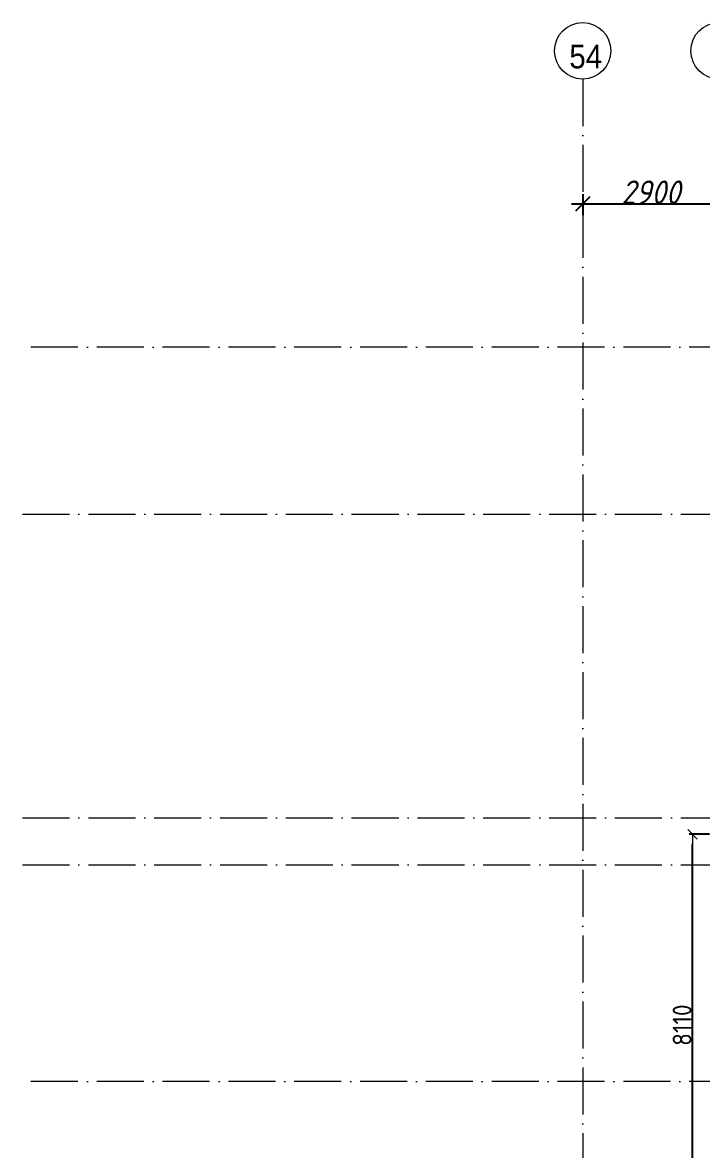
# Model space of a CAD drawing. Header units: millimetres. Extents: x 6277 to 253996, y -115614 to 184496.
# Drawn here: x 6277 to 20718, y 103459 to 127406 of the extents above; entities that cross this region are included whole.
import ezdxf

# ---------------------------------------------------------------- set-up
doc = ezdxf.new("R2010")
doc.units = ezdxf.units.MM
doc.linetypes.add('50_200_ШТРИХ_1Т_ш5_п1_п1_', pattern=[1400, 1000, -200, 0, -200])
doc.layers.add('A-ANNO-DIMS', color=7, linetype='Continuous', lineweight=9)
doc.layers.add('Размеры', color=7, linetype='Continuous', lineweight=15)
for name, color, linetype, lineweight, true_color in [('Оси-1', 7, 'Continuous', 20, 0xaaaaaa), ('Оси-2', 7, 'Continuous', 9, 0xaaaaaa), ('Оси-3', 7, '50_200_ШТРИХ_1Т_ш5_п1_п1_', 9, 0xaaaaaa)]:
    doc.layers.add(name, color=color, linetype=linetype, lineweight=lineweight, true_color=true_color)
doc.styles.add('Arial', font='arial.ttf', dxfattribs={"width": 0.9, "height": 500})
doc.styles.add('ISOCPEUR_I_1', font='isocpeui.ttf', dxfattribs={"width": 0.9, "height": 500})
doc.styles.add('СПДС', font='isocpeur.ttf', dxfattribs={"width": 0.9})
doc.dimstyles.new('ISO-2_5_0_9К_БОЛЬШОЙ', dxfattribs={"dimscale": 304.8, "dimtxt": 497.990588, "dimasz": 0.984252, "dimexe": 0.787402, "dimexo": 0, "dimgap": 0, "dimtad": 1, "dimdec": 0, "dimzin": 0, "dimdsep": 46, "dimtxsty": 'ISOCPEUR_I_1', "dimblk1": 'OBLIQUE', "dimblk2": 'OBLIQUE', "dimsah": 1, "dimcen": 0.09, "dimdle": 0.787402, "dimazin": 0, "dimtfac": 1, "dimtdec": 4, "dimtix": 1, "dimtmove": 0, "dimatfit": 3, "dimfxl": 1, "dimtvp": 1, "dimtolj": 1, "dimtzin": 0, "dimarcsym": 2})
doc.dimstyles.new('Больше Размера А3', dxfattribs={"dimtxt": 400, "dimasz": 200, "dimexe": 70, "dimexo": 100, "dimgap": 20, "dimtad": 1, "dimdec": 0, "dimrnd": 10, "dimzin": 0, "dimdsep": 46, "dimtxsty": 'СПДС', "dimblk": 'ARROWHEAD_6', "dimcen": 1, "dimclrd": 256, "dimclre": 256, "dimclrt": 256, "dimazin": 0, "dimtfac": 1, "dimtdec": 0, "dimtmove": 2, "dimatfit": 3, "dimfxl": 1, "dimtolj": 1, "dimtzin": 0, "dimarcsym": 0})

# ---------------------------------------------------------------- blocks, each defined once
blk = doc.blocks.new('Ось сетки - Круг_Ø6_00__ISO-2_5_0_9K_-17386508-АИ_План этажа_Стены_3')
at = {"layer": 'Оси-1'}
blk.add_circle((0, 0), 3, dxfattribs=at)
blk = doc.blocks.new('_Oblique')
at = {"color": 0, "linetype": 'ByBlock', "lineweight": -2}
blk.add_line((-0.5, -0.5), (0.5, 0.5), dxfattribs=at)
blk = doc.blocks.new('*D41')
at = {"layer": 'A-ANNO-DIMS', "color": 0, "lineweight": -2, "transparency": 16777216}
for p, q in [((18191, 123762), (18191, 123310)), ((21091, 123762), (21091, 123310)), ((17951, 123550), (21331, 123550))]:
    blk.add_line(p, q, dxfattribs=at)
at = {"layer": 'Defpoints', "color": 0, "transparency": 16777216}
for p in [(18191, 123762), (21091, 123762), (21091, 123550)]:
    blk.add_point(p, dxfattribs=at)
at = {"layer": 'A-ANNO-DIMS', "color": 0, "lineweight": -2, "transparency": 16777216, "xscale": 300, "yscale": 300, "zscale": 300, "rotation": 180}
blk.add_blockref('_Oblique', (18191, 123550), dxfattribs=at)
at = {"layer": 'A-ANNO-DIMS', "color": 0, "lineweight": -2, "transparency": 16777216, "xscale": 300, "yscale": 300, "zscale": 300}
blk.add_blockref('_Oblique', (21091, 123550), dxfattribs=at)
at = {"layer": 'A-ANNO-DIMS', "color": 0, "transparency": 16777216, "insert": (19641, 123800), "char_height": 500, "width": 1516.96, "attachment_point": 5, "style": 'ISOCPEUR_I_1'}
blk.add_mtext('\\A1;2900', dxfattribs=at)
blk = doc.blocks.new('ARROWHEAD_6')
at = {"color": 0, "linetype": 'Continuous'}
for p, q in [((0, 0), (-1, 0)), ((-0.5, -0.5), (0.5, 0.5))]:
    blk.add_line(p, q, dxfattribs=at)
blk = doc.blocks.new('*D104')
at = {"layer": 'Defpoints', "color": 0, "transparency": 16777216}
for p in [(20526, 110156), (20985, 110156), (20985, 102046)]:
    blk.add_point(p, dxfattribs=at)
at = {"layer": 'Размеры', "lineweight": -2, "transparency": 16777216}
for p, q in [((20885, 110156), (20456, 110156)), ((20526, 102246), (20526, 109956)), ((20885, 102046), (20456, 102046))]:
    blk.add_line(p, q, dxfattribs=at)
at = {"layer": 'Размеры', "lineweight": -2, "transparency": 16777216, "xscale": 200, "yscale": 200, "zscale": 200}
for p, rotation in [((20526, 110156), 90), ((20526, 102046), 270)]:
    blk.add_blockref('ARROWHEAD_6', p, dxfattribs=dict(at, rotation=rotation))
at = {"layer": 'Размеры', "transparency": 16777216, "insert": (20306, 106101), "char_height": 400, "attachment_point": 5, "rotation": 90, "style": 'СПДС'}
blk.add_mtext('\\A1;8110', dxfattribs=at)
blk = doc.blocks.new('osi')
at = {"layer": 'Оси-3'}
for p, q in [((18190.8, 126205.7), (18190.8, 83013.9)), ((48058.7, 120505.8), (6276.8, 120505.8)), ((6276.8, 116955.5), (48058.7, 116955.5)), ((6276.8, 110505.8), (48058.7, 110505.8)), ((6276.8, 109505.8), (48058.7, 109505.8)), ((48058.7, 104905.8), (6276.8, 104905.8))]:
    blk.add_line(p, q, dxfattribs=at)
at = {"layer": 'Оси-1', "xscale": 199.9999999999999, "yscale": 199.9999999999999, "zscale": 199.9999999999999, "rotation": 180}
for p in [(18190.8, 126805.7), (21090.8, 126805.7)]:
    blk.add_blockref('Ось сетки - Круг_Ø6_00__ISO-2_5_0_9K_-17386508-АИ_План этажа_Стены_3', p, dxfattribs=at)
at = {"layer": 'Оси-2', "insert": (18255.9, 126678.6), "char_height": 500, "width": 702, "attachment_point": 5, "line_spacing_factor": 0.936439, "style": 'Arial'}
blk.add_mtext('\\pxqc,t4.572,9.144,13.716,18.288,22.86,27.432,32.004,36.576,41.148,45.72,50.292,54.864,59.436,64.008,68.58,73.152,77.724,82.296,86.868,91.44,96.012,100.584,105.156,109.728,114.3,118.872,123.444,128.016,132.588,137.16,141.732,146.304;{54}', dxfattribs=at)
at = {"layer": 'A-ANNO-DIMS'}
dim = blk.add_linear_dim(base=(21090.8, 123550.1), p1=(18190.8, 123762.2), p2=(21090.8, 123762.2), dimstyle='ISO-2_5_0_9К_БОЛЬШОЙ', override={"dimpost": '<>', "dimfxl": 2900}, dxfattribs=at)
dim.commit()
dim.dimension.update_dxf_attribs({"geometry": '*D41', "text_midpoint": (19640.8, 123800.1)})

msp = doc.modelspace()

# ---------------------------------------------------------------- block references
msp.add_blockref('osi', (0, 0))

# ---------------------------------------------------------------- dimensions: what is measured, and where the dimension line sits
at = {"layer": 'Размеры'}
dim = msp.add_linear_dim(base=(20526.4, 110156.4), p1=(20984.8, 102046.4), p2=(20984.8, 110156.4), angle=90, dimstyle='Больше Размера А3', dxfattribs=at)
dim.commit()
dim.dimension.update_dxf_attribs({"geometry": '*D104', "text_midpoint": (20306.4, 106101.4)})

doc.saveas('drawing.dxf')
